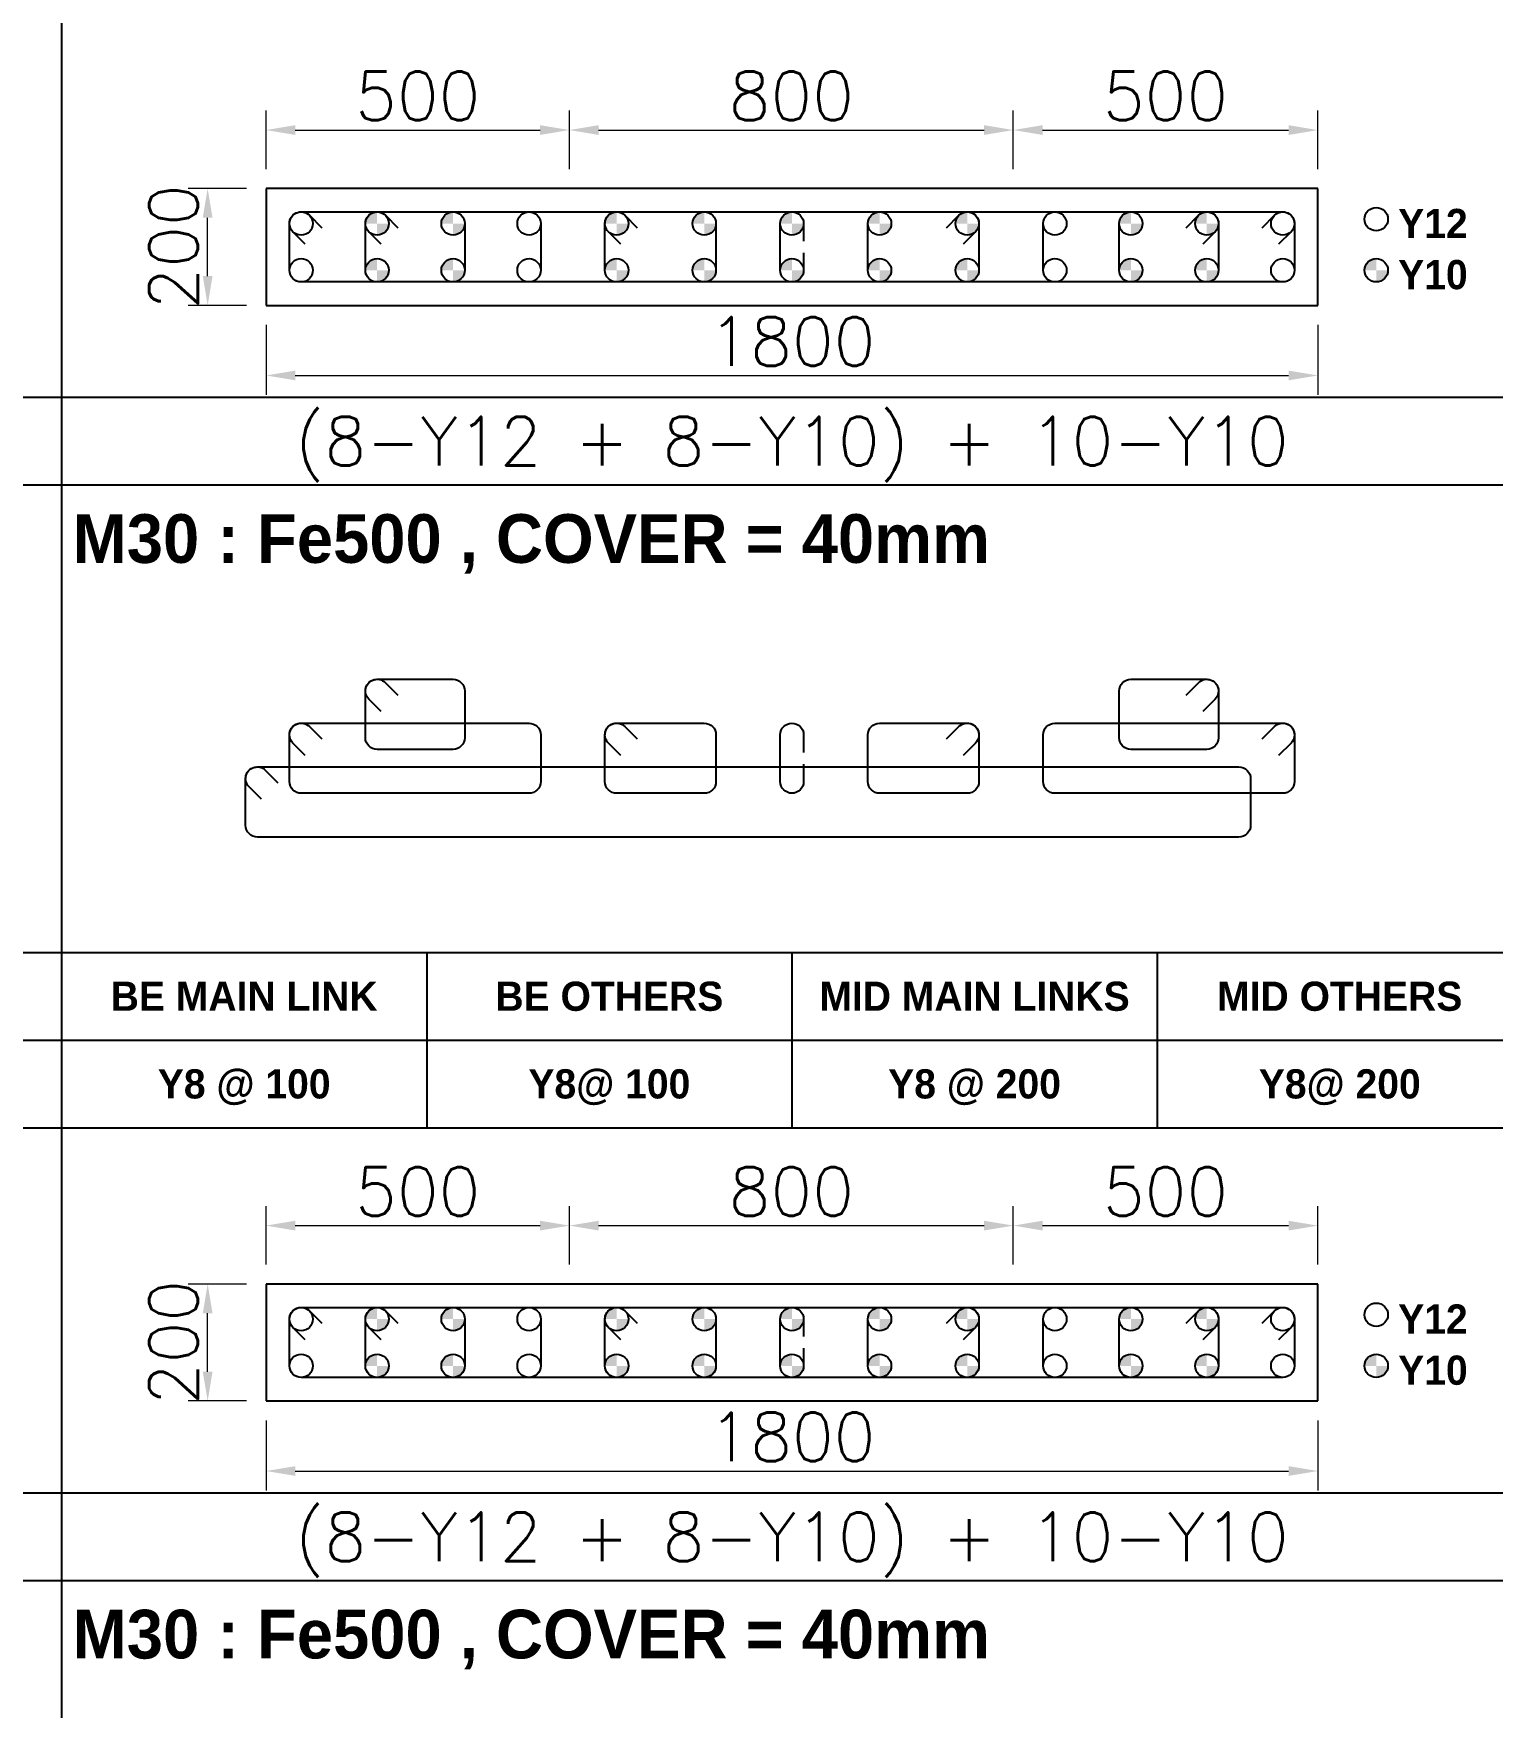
# Model space of a CAD drawing. Header units: millimetres. Extents: x -28707963 to -28231469, y 696001 to 896471.
# Drawn here: x -28290680 to -28283189, y 834644 to 843239 of the extents above; entities that cross this region are included whole.
import ezdxf
from ezdxf.enums import TextEntityAlignment as Align

# ---------------------------------------------------------------- set-up
doc = ezdxf.new("R2010")
doc.units = ezdxf.units.MM
doc.header["$MEASUREMENT"] = 0
doc.header["$PDMODE"] = 34
doc.header["$PDSIZE"] = -8
doc.layers.get('0').update_dxf_attribs({"lineweight": 5})
for name, color, linetype in [('09 COL TEXT-SCH', 2, 'Continuous'), ('14 REINF', 6, 'Continuous'), ('22 TABLE FRAME', 5, 'Continuous'), ('23 STIRRUPS', 5, 'Continuous'), ('TEXT', 4, 'Continuous')]:
    doc.layers.add(name, color=color, linetype=linetype)
doc.layers.add('19 COLUMN', color=1, linetype='Continuous', lineweight=25)
doc.styles.add('adani bold', font='')
doc.styles.add('ROMANS', font='simplex.shx')
doc.styles.get('adani bold').set_extended_font_data('Adani Bold', bold=True)
doc.dimstyles.new('D 50', dxfattribs={"dimscale": 100, "dimtxt": 3, "dimasz": 1.5, "dimexe": 1, "dimexo": 1, "dimgap": 0.5, "dimtad": 1, "dimdec": 0, "dimdsep": 46, "dimtxsty": 'ROMANS', "dimcen": 2.5, "dimclrd": 5, "dimclre": 5, "dimclrt": 4, "dimadec": 0, "dimazin": 0, "dimtfac": 1, "dimtdec": 0, "dimtmove": 0, "dimatfit": 3, "dimfxl": 1, "dimlwd": 0, "dimlwe": 0, "dimarcsym": 0})

# ---------------------------------------------------------------- blocks, each defined once
blk = doc.blocks.new('*D550')
at = {"color": 5, "lineweight": 0, "transparency": 16777216}
for p, q in [((-28289486.1, 836118.4), (-28289486.1, 835758.4)), ((-28284086.1, 836118.4), (-28284086.1, 835758.4)), ((-28289336.1, 835858.4), (-28284236.1, 835858.4))]:
    blk.add_line(p, q, dxfattribs=at)
at = {"color": 5, "transparency": 16777216}
for points in [[(-28289336.1, 835883.4), (-28289336.1, 835833.4), (-28289486.1, 835858.4)], [(-28284236.1, 835833.4), (-28284236.1, 835883.4), (-28284086.1, 835858.4)]]:
    blk.add_solid(points, dxfattribs=at)
at = {"layer": 'Defpoints', "color": 0, "transparency": 16777216}
for p in [(-28289486.1, 836218.4), (-28284086.1, 836218.4), (-28284086.1, 835858.4)]:
    blk.add_point(p, dxfattribs=at)
at = {"color": 4, "transparency": 16777216, "insert": (-28286786.1, 836033.4), "char_height": 250, "attachment_point": 5, "style": 'ROMANS'}
blk.add_mtext('1800', dxfattribs=at)
blk = doc.blocks.new('*D551')
at = {"color": 5, "lineweight": 0, "transparency": 16777216}
for p, q in [((-28289486.1, 841743.4), (-28289486.1, 841383.4)), ((-28284086.1, 841743.4), (-28284086.1, 841383.4)), ((-28289336.1, 841483.4), (-28284236.1, 841483.4))]:
    blk.add_line(p, q, dxfattribs=at)
at = {"color": 5, "transparency": 16777216}
for points in [[(-28289336.1, 841508.4), (-28289336.1, 841458.4), (-28289486.1, 841483.4)], [(-28284236.1, 841458.4), (-28284236.1, 841508.4), (-28284086.1, 841483.4)]]:
    blk.add_solid(points, dxfattribs=at)
at = {"layer": 'Defpoints', "color": 0, "transparency": 16777216}
for p in [(-28289486.1, 841843.4), (-28284086.1, 841843.4), (-28284086.1, 841483.4)]:
    blk.add_point(p, dxfattribs=at)
at = {"color": 4, "transparency": 16777216, "insert": (-28286786.1, 841658.4), "char_height": 250, "attachment_point": 5, "style": 'ROMANS'}
blk.add_mtext('1800', dxfattribs=at)
blk = doc.blocks.new('*D485')
at = {"color": 5, "lineweight": 0, "transparency": 16777216}
for p, q in [((-28289486.1, 836918.4), (-28289486.1, 837218.4)), ((-28287928.9, 836918.4), (-28287928.9, 837218.4)), ((-28289336.1, 837118.4), (-28288078.9, 837118.4))]:
    blk.add_line(p, q, dxfattribs=at)
at = {"color": 5, "transparency": 16777216}
for points in [[(-28289336.1, 837143.4), (-28289336.1, 837093.4), (-28289486.1, 837118.4)], [(-28288078.9, 837093.4), (-28288078.9, 837143.4), (-28287928.9, 837118.4)]]:
    blk.add_solid(points, dxfattribs=at)
at = {"layer": 'Defpoints', "color": 0, "transparency": 16777216}
for p in [(-28287928.9, 837118.4), (-28289486.1, 836818.4), (-28287928.9, 836818.4)]:
    blk.add_point(p, dxfattribs=at)
at = {"color": 4, "transparency": 16777216, "insert": (-28288707.5, 837293.4), "char_height": 250, "attachment_point": 5, "style": 'ROMANS'}
blk.add_mtext('500', dxfattribs=at)
blk = doc.blocks.new('*D486')
at = {"color": 5, "lineweight": 0, "transparency": 16777216}
for p, q in [((-28287928.9, 836918.4), (-28287928.9, 837218.4)), ((-28285649.7, 836918.4), (-28285649.7, 837218.4)), ((-28287778.9, 837118.4), (-28285799.7, 837118.4))]:
    blk.add_line(p, q, dxfattribs=at)
at = {"color": 5, "transparency": 16777216}
for points in [[(-28287778.9, 837143.4), (-28287778.9, 837093.4), (-28287928.9, 837118.4)], [(-28285799.7, 837093.4), (-28285799.7, 837143.4), (-28285649.7, 837118.4)]]:
    blk.add_solid(points, dxfattribs=at)
at = {"layer": 'Defpoints', "color": 0, "transparency": 16777216}
for p in [(-28285649.7, 837118.4), (-28287928.9, 836818.4), (-28285649.7, 836818.4)]:
    blk.add_point(p, dxfattribs=at)
at = {"color": 4, "transparency": 16777216, "insert": (-28286789.3, 837293.4), "char_height": 250, "attachment_point": 5, "style": 'ROMANS'}
blk.add_mtext('800', dxfattribs=at)
blk = doc.blocks.new('*D487')
at = {"color": 5, "lineweight": 0, "transparency": 16777216}
for p, q in [((-28285649.7, 836918.4), (-28285649.7, 837218.4)), ((-28284086.1, 836918.4), (-28284086.1, 837218.4)), ((-28285499.7, 837118.4), (-28284236.1, 837118.4))]:
    blk.add_line(p, q, dxfattribs=at)
at = {"color": 5, "transparency": 16777216}
for points in [[(-28285499.7, 837143.4), (-28285499.7, 837093.4), (-28285649.7, 837118.4)], [(-28284236.1, 837093.4), (-28284236.1, 837143.4), (-28284086.1, 837118.4)]]:
    blk.add_solid(points, dxfattribs=at)
at = {"layer": 'Defpoints', "color": 0, "transparency": 16777216}
for p in [(-28284086.1, 837118.4), (-28285649.7, 836818.4), (-28284086.1, 836818.4)]:
    blk.add_point(p, dxfattribs=at)
at = {"color": 4, "transparency": 16777216, "insert": (-28284867.9, 837293.4), "char_height": 250, "attachment_point": 5, "style": 'ROMANS'}
blk.add_mtext('500', dxfattribs=at)
blk = doc.blocks.new('*D488')
at = {"color": 5, "lineweight": 0, "transparency": 16777216}
for p, q in [((-28289586.1, 836818.4), (-28289886.1, 836818.4)), ((-28289786.1, 836368.4), (-28289786.1, 836668.4)), ((-28289586.1, 836218.4), (-28289886.1, 836218.4))]:
    blk.add_line(p, q, dxfattribs=at)
at = {"color": 5, "transparency": 16777216}
for points in [[(-28289761.1, 836668.4), (-28289811.1, 836668.4), (-28289786.1, 836818.4)], [(-28289811.1, 836368.4), (-28289761.1, 836368.4), (-28289786.1, 836218.4)]]:
    blk.add_solid(points, dxfattribs=at)
at = {"layer": 'Defpoints', "color": 0, "transparency": 16777216}
for p in [(-28289786.1, 836818.4), (-28289486.1, 836818.4), (-28289486.1, 836218.4)]:
    blk.add_point(p, dxfattribs=at)
at = {"color": 4, "transparency": 16777216, "insert": (-28289961.1, 836518.4), "char_height": 250, "attachment_point": 5, "rotation": 90, "style": 'ROMANS'}
blk.add_mtext('200', dxfattribs=at)
blk = doc.blocks.new('*D489')
at = {"color": 5, "lineweight": 0, "transparency": 16777216}
for p, q in [((-28289486.1, 842543.4), (-28289486.1, 842843.4)), ((-28287928.9, 842543.4), (-28287928.9, 842843.4)), ((-28289336.1, 842743.4), (-28288078.9, 842743.4))]:
    blk.add_line(p, q, dxfattribs=at)
at = {"color": 5, "transparency": 16777216}
for points in [[(-28289336.1, 842768.4), (-28289336.1, 842718.4), (-28289486.1, 842743.4)], [(-28288078.9, 842718.4), (-28288078.9, 842768.4), (-28287928.9, 842743.4)]]:
    blk.add_solid(points, dxfattribs=at)
at = {"layer": 'Defpoints', "color": 0, "transparency": 16777216}
for p in [(-28287928.9, 842743.4), (-28289486.1, 842443.4), (-28287928.9, 842443.4)]:
    blk.add_point(p, dxfattribs=at)
at = {"color": 4, "transparency": 16777216, "insert": (-28288707.5, 842918.4), "char_height": 250, "attachment_point": 5, "style": 'ROMANS'}
blk.add_mtext('500', dxfattribs=at)
blk = doc.blocks.new('*D490')
at = {"color": 5, "lineweight": 0, "transparency": 16777216}
for p, q in [((-28287928.9, 842543.4), (-28287928.9, 842843.4)), ((-28285649.7, 842543.4), (-28285649.7, 842843.4)), ((-28287778.9, 842743.4), (-28285799.7, 842743.4))]:
    blk.add_line(p, q, dxfattribs=at)
at = {"color": 5, "transparency": 16777216}
for points in [[(-28287778.9, 842768.4), (-28287778.9, 842718.4), (-28287928.9, 842743.4)], [(-28285799.7, 842718.4), (-28285799.7, 842768.4), (-28285649.7, 842743.4)]]:
    blk.add_solid(points, dxfattribs=at)
at = {"layer": 'Defpoints', "color": 0, "transparency": 16777216}
for p in [(-28285649.7, 842743.4), (-28287928.9, 842443.4), (-28285649.7, 842443.4)]:
    blk.add_point(p, dxfattribs=at)
at = {"color": 4, "transparency": 16777216, "insert": (-28286789.3, 842918.4), "char_height": 250, "attachment_point": 5, "style": 'ROMANS'}
blk.add_mtext('800', dxfattribs=at)
blk = doc.blocks.new('*D491')
at = {"color": 5, "lineweight": 0, "transparency": 16777216}
for p, q in [((-28285649.7, 842543.4), (-28285649.7, 842843.4)), ((-28284086.1, 842543.4), (-28284086.1, 842843.4)), ((-28285499.7, 842743.4), (-28284236.1, 842743.4))]:
    blk.add_line(p, q, dxfattribs=at)
at = {"color": 5, "transparency": 16777216}
for points in [[(-28285499.7, 842768.4), (-28285499.7, 842718.4), (-28285649.7, 842743.4)], [(-28284236.1, 842718.4), (-28284236.1, 842768.4), (-28284086.1, 842743.4)]]:
    blk.add_solid(points, dxfattribs=at)
at = {"layer": 'Defpoints', "color": 0, "transparency": 16777216}
for p in [(-28284086.1, 842743.4), (-28285649.7, 842443.4), (-28284086.1, 842443.4)]:
    blk.add_point(p, dxfattribs=at)
at = {"color": 4, "transparency": 16777216, "insert": (-28284867.9, 842918.4), "char_height": 250, "attachment_point": 5, "style": 'ROMANS'}
blk.add_mtext('500', dxfattribs=at)
blk = doc.blocks.new('*D492')
at = {"color": 5, "lineweight": 0, "transparency": 16777216}
for p, q in [((-28289586.1, 842443.4), (-28289886.1, 842443.4)), ((-28289786.1, 841993.4), (-28289786.1, 842293.4)), ((-28289586.1, 841843.4), (-28289886.1, 841843.4))]:
    blk.add_line(p, q, dxfattribs=at)
at = {"color": 5, "transparency": 16777216}
for points in [[(-28289761.1, 842293.4), (-28289811.1, 842293.4), (-28289786.1, 842443.4)], [(-28289811.1, 841993.4), (-28289761.1, 841993.4), (-28289786.1, 841843.4)]]:
    blk.add_solid(points, dxfattribs=at)
at = {"layer": 'Defpoints', "color": 0, "transparency": 16777216}
for p in [(-28289786.1, 842443.4), (-28289486.1, 842443.4), (-28289486.1, 841843.4)]:
    blk.add_point(p, dxfattribs=at)
at = {"color": 4, "transparency": 16777216, "insert": (-28289961.1, 842143.4), "char_height": 250, "attachment_point": 5, "rotation": 90, "style": 'ROMANS'}
blk.add_mtext('200', dxfattribs=at)

msp = doc.modelspace()

# ---------------------------------------------------------------- hatches: boundary and pattern name
at = {"layer": '14 REINF'}
h = msp.add_hatch(color=6, dxfattribs=at)
edge = h.paths.add_edge_path(flags=0)
edge.add_line((-28288976.1, 842263.4), (-28288916.1, 842263.4))
edge.add_line((-28288916.1, 842263.4), (-28288916.1, 842323.4))
edge.add_arc((-28288916.1, 842263.4), 60, 90, 180)
edge = h.paths.add_edge_path(flags=0)
edge.add_line((-28288856.1, 842263.4), (-28288916.1, 842263.4))
edge.add_line((-28288916.1, 842263.4), (-28288916.1, 842203.4))
edge.add_arc((-28288916.1, 842263.4), 60, 270, 360)
h = msp.add_hatch(color=6, dxfattribs=at)
edge = h.paths.add_edge_path(flags=0)
edge.add_line((-28288586.1, 842263.4), (-28288526.1, 842263.4))
edge.add_line((-28288526.1, 842263.4), (-28288526.1, 842323.4))
edge.add_arc((-28288526.1, 842263.4), 60, 90, 180)
edge = h.paths.add_edge_path(flags=0)
edge.add_line((-28288466.1, 842263.4), (-28288526.1, 842263.4))
edge.add_line((-28288526.1, 842263.4), (-28288526.1, 842203.4))
edge.add_arc((-28288526.1, 842263.4), 60, 270, 360)
h = msp.add_hatch(color=6, dxfattribs=at)
edge = h.paths.add_edge_path(flags=0)
edge.add_line((-28287746.1, 842263.4), (-28287686.1, 842263.4))
edge.add_line((-28287686.1, 842263.4), (-28287686.1, 842323.4))
edge.add_arc((-28287686.1, 842263.4), 60, 90, 180)
edge = h.paths.add_edge_path(flags=0)
edge.add_line((-28287626.1, 842263.4), (-28287686.1, 842263.4))
edge.add_line((-28287686.1, 842263.4), (-28287686.1, 842203.4))
edge.add_arc((-28287686.1, 842263.4), 60, 270, 360)
h = msp.add_hatch(color=6, dxfattribs=at)
edge = h.paths.add_edge_path(flags=0)
edge.add_line((-28287296.1, 842263.4), (-28287236.1, 842263.4))
edge.add_line((-28287236.1, 842263.4), (-28287236.1, 842323.4))
edge.add_arc((-28287236.1, 842263.4), 60, 90, 180)
edge = h.paths.add_edge_path(flags=0)
edge.add_line((-28287176.1, 842263.4), (-28287236.1, 842263.4))
edge.add_line((-28287236.1, 842263.4), (-28287236.1, 842203.4))
edge.add_arc((-28287236.1, 842263.4), 60, 270, 360)
h = msp.add_hatch(color=6, dxfattribs=at)
edge = h.paths.add_edge_path(flags=0)
edge.add_line((-28286846.1, 842263.4), (-28286786.1, 842263.4))
edge.add_line((-28286786.1, 842263.4), (-28286786.1, 842323.4))
edge.add_arc((-28286786.1, 842263.4), 60, 90, 180)
edge = h.paths.add_edge_path(flags=0)
edge.add_line((-28286726.1, 842263.4), (-28286786.1, 842263.4))
edge.add_line((-28286786.1, 842263.4), (-28286786.1, 842203.4))
edge.add_arc((-28286786.1, 842263.4), 60, 270, 360)
h = msp.add_hatch(color=6, dxfattribs=at)
edge = h.paths.add_edge_path(flags=0)
edge.add_line((-28286396.1, 842263.4), (-28286336.1, 842263.4))
edge.add_line((-28286336.1, 842263.4), (-28286336.1, 842323.4))
edge.add_arc((-28286336.1, 842263.4), 60, 90, 180)
edge = h.paths.add_edge_path(flags=0)
edge.add_line((-28286276.1, 842263.4), (-28286336.1, 842263.4))
edge.add_line((-28286336.1, 842263.4), (-28286336.1, 842203.4))
edge.add_arc((-28286336.1, 842263.4), 60, 270, 360)
h = msp.add_hatch(color=6, dxfattribs=at)
edge = h.paths.add_edge_path(flags=0)
edge.add_line((-28285946.1, 842263.4), (-28285886.1, 842263.4))
edge.add_line((-28285886.1, 842263.4), (-28285886.1, 842323.4))
edge.add_arc((-28285886.1, 842263.4), 60, 90, 180)
edge = h.paths.add_edge_path(flags=0)
edge.add_line((-28285826.1, 842263.4), (-28285886.1, 842263.4))
edge.add_line((-28285886.1, 842263.4), (-28285886.1, 842203.4))
edge.add_arc((-28285886.1, 842263.4), 60, 270, 360)
h = msp.add_hatch(color=6, dxfattribs=at)
edge = h.paths.add_edge_path(flags=0)
edge.add_line((-28285106.1, 842263.4), (-28285046.1, 842263.4))
edge.add_line((-28285046.1, 842263.4), (-28285046.1, 842323.4))
edge.add_arc((-28285046.1, 842263.4), 60, 90, 180)
edge = h.paths.add_edge_path(flags=0)
edge.add_line((-28284986.1, 842263.4), (-28285046.1, 842263.4))
edge.add_line((-28285046.1, 842263.4), (-28285046.1, 842203.4))
edge.add_arc((-28285046.1, 842263.4), 60, 270, 360)
h = msp.add_hatch(color=6, dxfattribs=at)
edge = h.paths.add_edge_path(flags=0)
edge.add_line((-28284716.1, 842263.4), (-28284656.1, 842263.4))
edge.add_line((-28284656.1, 842263.4), (-28284656.1, 842323.4))
edge.add_arc((-28284656.1, 842263.4), 60, 90, 180)
edge = h.paths.add_edge_path(flags=0)
edge.add_line((-28284596.1, 842263.4), (-28284656.1, 842263.4))
edge.add_line((-28284656.1, 842263.4), (-28284656.1, 842203.4))
edge.add_arc((-28284656.1, 842263.4), 60, 270, 360)
h = msp.add_hatch(color=6, dxfattribs=at)
edge = h.paths.add_edge_path(flags=0)
edge.add_line((-28288976.1, 842023.4), (-28288916.1, 842023.4))
edge.add_line((-28288916.1, 842023.4), (-28288916.1, 842083.4))
edge.add_arc((-28288916.1, 842023.4), 60, 90, 180)
edge = h.paths.add_edge_path(flags=0)
edge.add_line((-28288856.1, 842023.4), (-28288916.1, 842023.4))
edge.add_line((-28288916.1, 842023.4), (-28288916.1, 841963.4))
edge.add_arc((-28288916.1, 842023.4), 60, 270, 360)
h = msp.add_hatch(color=6, dxfattribs=at)
edge = h.paths.add_edge_path(flags=0)
edge.add_line((-28288586.1, 842023.4), (-28288526.1, 842023.4))
edge.add_line((-28288526.1, 842023.4), (-28288526.1, 842083.4))
edge.add_arc((-28288526.1, 842023.4), 60, 90, 180)
edge = h.paths.add_edge_path(flags=0)
edge.add_line((-28288466.1, 842023.4), (-28288526.1, 842023.4))
edge.add_line((-28288526.1, 842023.4), (-28288526.1, 841963.4))
edge.add_arc((-28288526.1, 842023.4), 60, 270, 360)
h = msp.add_hatch(color=6, dxfattribs=at)
edge = h.paths.add_edge_path(flags=0)
edge.add_line((-28287746.1, 842023.4), (-28287686.1, 842023.4))
edge.add_line((-28287686.1, 842023.4), (-28287686.1, 842083.4))
edge.add_arc((-28287686.1, 842023.4), 60, 90, 180)
edge = h.paths.add_edge_path(flags=0)
edge.add_line((-28287626.1, 842023.4), (-28287686.1, 842023.4))
edge.add_line((-28287686.1, 842023.4), (-28287686.1, 841963.4))
edge.add_arc((-28287686.1, 842023.4), 60, 270, 360)
h = msp.add_hatch(color=6, dxfattribs=at)
edge = h.paths.add_edge_path(flags=0)
edge.add_line((-28287296.1, 842023.4), (-28287236.1, 842023.4))
edge.add_line((-28287236.1, 842023.4), (-28287236.1, 842083.4))
edge.add_arc((-28287236.1, 842023.4), 60, 90, 180)
edge = h.paths.add_edge_path(flags=0)
edge.add_line((-28287176.1, 842023.4), (-28287236.1, 842023.4))
edge.add_line((-28287236.1, 842023.4), (-28287236.1, 841963.4))
edge.add_arc((-28287236.1, 842023.4), 60, 270, 360)
h = msp.add_hatch(color=6, dxfattribs=at)
edge = h.paths.add_edge_path(flags=0)
edge.add_line((-28286846.1, 842023.4), (-28286786.1, 842023.4))
edge.add_line((-28286786.1, 842023.4), (-28286786.1, 842083.4))
edge.add_arc((-28286786.1, 842023.4), 60, 90, 180)
edge = h.paths.add_edge_path(flags=0)
edge.add_line((-28286726.1, 842023.4), (-28286786.1, 842023.4))
edge.add_line((-28286786.1, 842023.4), (-28286786.1, 841963.4))
edge.add_arc((-28286786.1, 842023.4), 60, 270, 360)
h = msp.add_hatch(color=6, dxfattribs=at)
edge = h.paths.add_edge_path(flags=0)
edge.add_line((-28286396.1, 842023.4), (-28286336.1, 842023.4))
edge.add_line((-28286336.1, 842023.4), (-28286336.1, 842083.4))
edge.add_arc((-28286336.1, 842023.4), 60, 90, 180)
edge = h.paths.add_edge_path(flags=0)
edge.add_line((-28286276.1, 842023.4), (-28286336.1, 842023.4))
edge.add_line((-28286336.1, 842023.4), (-28286336.1, 841963.4))
edge.add_arc((-28286336.1, 842023.4), 60, 270, 360)
h = msp.add_hatch(color=6, dxfattribs=at)
edge = h.paths.add_edge_path(flags=0)
edge.add_line((-28285946.1, 842023.4), (-28285886.1, 842023.4))
edge.add_line((-28285886.1, 842023.4), (-28285886.1, 842083.4))
edge.add_arc((-28285886.1, 842023.4), 60, 90, 180)
edge = h.paths.add_edge_path(flags=0)
edge.add_line((-28285826.1, 842023.4), (-28285886.1, 842023.4))
edge.add_line((-28285886.1, 842023.4), (-28285886.1, 841963.4))
edge.add_arc((-28285886.1, 842023.4), 60, 270, 360)
h = msp.add_hatch(color=6, dxfattribs=at)
edge = h.paths.add_edge_path(flags=0)
edge.add_line((-28285106.1, 842023.4), (-28285046.1, 842023.4))
edge.add_line((-28285046.1, 842023.4), (-28285046.1, 842083.4))
edge.add_arc((-28285046.1, 842023.4), 60, 90, 180)
edge = h.paths.add_edge_path(flags=0)
edge.add_line((-28284986.1, 842023.4), (-28285046.1, 842023.4))
edge.add_line((-28285046.1, 842023.4), (-28285046.1, 841963.4))
edge.add_arc((-28285046.1, 842023.4), 60, 270, 360)
h = msp.add_hatch(color=6, dxfattribs=at)
edge = h.paths.add_edge_path(flags=0)
edge.add_line((-28284716.1, 842023.4), (-28284656.1, 842023.4))
edge.add_line((-28284656.1, 842023.4), (-28284656.1, 842083.4))
edge.add_arc((-28284656.1, 842023.4), 60, 90, 180)
edge = h.paths.add_edge_path(flags=0)
edge.add_line((-28284596.1, 842023.4), (-28284656.1, 842023.4))
edge.add_line((-28284656.1, 842023.4), (-28284656.1, 841963.4))
edge.add_arc((-28284656.1, 842023.4), 60, 270, 360)
h = msp.add_hatch(color=6, dxfattribs=at)
edge = h.paths.add_edge_path(flags=0)
edge.add_line((-28283846.1, 842023.4), (-28283786.1, 842023.4))
edge.add_line((-28283786.1, 842023.4), (-28283786.1, 842083.4))
edge.add_arc((-28283786.1, 842023.4), 60, 90, 180)
edge = h.paths.add_edge_path(flags=0)
edge.add_line((-28283726.1, 842023.4), (-28283786.1, 842023.4))
edge.add_line((-28283786.1, 842023.4), (-28283786.1, 841963.4))
edge.add_arc((-28283786.1, 842023.4), 60, 270, 360)
h = msp.add_hatch(color=6, dxfattribs=at)
edge = h.paths.add_edge_path(flags=0)
edge.add_line((-28288976.1, 836638.4), (-28288916.1, 836638.4))
edge.add_line((-28288916.1, 836638.4), (-28288916.1, 836698.4))
edge.add_arc((-28288916.1, 836638.4), 60, 90, 180)
edge = h.paths.add_edge_path(flags=0)
edge.add_line((-28288856.1, 836638.4), (-28288916.1, 836638.4))
edge.add_line((-28288916.1, 836638.4), (-28288916.1, 836578.4))
edge.add_arc((-28288916.1, 836638.4), 60, 270, 360)
h = msp.add_hatch(color=6, dxfattribs=at)
edge = h.paths.add_edge_path(flags=0)
edge.add_line((-28288586.1, 836638.4), (-28288526.1, 836638.4))
edge.add_line((-28288526.1, 836638.4), (-28288526.1, 836698.4))
edge.add_arc((-28288526.1, 836638.4), 60, 90, 180)
edge = h.paths.add_edge_path(flags=0)
edge.add_line((-28288466.1, 836638.4), (-28288526.1, 836638.4))
edge.add_line((-28288526.1, 836638.4), (-28288526.1, 836578.4))
edge.add_arc((-28288526.1, 836638.4), 60, 270, 360)
h = msp.add_hatch(color=6, dxfattribs=at)
edge = h.paths.add_edge_path(flags=0)
edge.add_line((-28287746.1, 836638.4), (-28287686.1, 836638.4))
edge.add_line((-28287686.1, 836638.4), (-28287686.1, 836698.4))
edge.add_arc((-28287686.1, 836638.4), 60, 90, 180)
edge = h.paths.add_edge_path(flags=0)
edge.add_line((-28287626.1, 836638.4), (-28287686.1, 836638.4))
edge.add_line((-28287686.1, 836638.4), (-28287686.1, 836578.4))
edge.add_arc((-28287686.1, 836638.4), 60, 270, 360)
h = msp.add_hatch(color=6, dxfattribs=at)
edge = h.paths.add_edge_path(flags=0)
edge.add_line((-28287296.1, 836638.4), (-28287236.1, 836638.4))
edge.add_line((-28287236.1, 836638.4), (-28287236.1, 836698.4))
edge.add_arc((-28287236.1, 836638.4), 60, 90, 180)
edge = h.paths.add_edge_path(flags=0)
edge.add_line((-28287176.1, 836638.4), (-28287236.1, 836638.4))
edge.add_line((-28287236.1, 836638.4), (-28287236.1, 836578.4))
edge.add_arc((-28287236.1, 836638.4), 60, 270, 360)
h = msp.add_hatch(color=6, dxfattribs=at)
edge = h.paths.add_edge_path(flags=0)
edge.add_line((-28286846.1, 836638.4), (-28286786.1, 836638.4))
edge.add_line((-28286786.1, 836638.4), (-28286786.1, 836698.4))
edge.add_arc((-28286786.1, 836638.4), 60, 90, 180)
edge = h.paths.add_edge_path(flags=0)
edge.add_line((-28286726.1, 836638.4), (-28286786.1, 836638.4))
edge.add_line((-28286786.1, 836638.4), (-28286786.1, 836578.4))
edge.add_arc((-28286786.1, 836638.4), 60, 270, 360)
h = msp.add_hatch(color=6, dxfattribs=at)
edge = h.paths.add_edge_path(flags=0)
edge.add_line((-28286396.1, 836638.4), (-28286336.1, 836638.4))
edge.add_line((-28286336.1, 836638.4), (-28286336.1, 836698.4))
edge.add_arc((-28286336.1, 836638.4), 60, 90, 180)
edge = h.paths.add_edge_path(flags=0)
edge.add_line((-28286276.1, 836638.4), (-28286336.1, 836638.4))
edge.add_line((-28286336.1, 836638.4), (-28286336.1, 836578.4))
edge.add_arc((-28286336.1, 836638.4), 60, 270, 360)
h = msp.add_hatch(color=6, dxfattribs=at)
edge = h.paths.add_edge_path(flags=0)
edge.add_line((-28285946.1, 836638.4), (-28285886.1, 836638.4))
edge.add_line((-28285886.1, 836638.4), (-28285886.1, 836698.4))
edge.add_arc((-28285886.1, 836638.4), 60, 90, 180)
edge = h.paths.add_edge_path(flags=0)
edge.add_line((-28285826.1, 836638.4), (-28285886.1, 836638.4))
edge.add_line((-28285886.1, 836638.4), (-28285886.1, 836578.4))
edge.add_arc((-28285886.1, 836638.4), 60, 270, 360)
h = msp.add_hatch(color=6, dxfattribs=at)
edge = h.paths.add_edge_path(flags=0)
edge.add_line((-28285106.1, 836638.4), (-28285046.1, 836638.4))
edge.add_line((-28285046.1, 836638.4), (-28285046.1, 836698.4))
edge.add_arc((-28285046.1, 836638.4), 60, 90, 180)
edge = h.paths.add_edge_path(flags=0)
edge.add_line((-28284986.1, 836638.4), (-28285046.1, 836638.4))
edge.add_line((-28285046.1, 836638.4), (-28285046.1, 836578.4))
edge.add_arc((-28285046.1, 836638.4), 60, 270, 360)
h = msp.add_hatch(color=6, dxfattribs=at)
edge = h.paths.add_edge_path(flags=0)
edge.add_line((-28284716.1, 836638.4), (-28284656.1, 836638.4))
edge.add_line((-28284656.1, 836638.4), (-28284656.1, 836698.4))
edge.add_arc((-28284656.1, 836638.4), 60, 90, 180)
edge = h.paths.add_edge_path(flags=0)
edge.add_line((-28284596.1, 836638.4), (-28284656.1, 836638.4))
edge.add_line((-28284656.1, 836638.4), (-28284656.1, 836578.4))
edge.add_arc((-28284656.1, 836638.4), 60, 270, 360)
h = msp.add_hatch(color=6, dxfattribs=at)
edge = h.paths.add_edge_path(flags=0)
edge.add_line((-28288976.1, 836398.4), (-28288916.1, 836398.4))
edge.add_line((-28288916.1, 836398.4), (-28288916.1, 836458.4))
edge.add_arc((-28288916.1, 836398.4), 60, 90, 180)
edge = h.paths.add_edge_path(flags=0)
edge.add_line((-28288856.1, 836398.4), (-28288916.1, 836398.4))
edge.add_line((-28288916.1, 836398.4), (-28288916.1, 836338.4))
edge.add_arc((-28288916.1, 836398.4), 60, 270, 360)
h = msp.add_hatch(color=6, dxfattribs=at)
edge = h.paths.add_edge_path(flags=0)
edge.add_line((-28288586.1, 836398.4), (-28288526.1, 836398.4))
edge.add_line((-28288526.1, 836398.4), (-28288526.1, 836458.4))
edge.add_arc((-28288526.1, 836398.4), 60, 90, 180)
edge = h.paths.add_edge_path(flags=0)
edge.add_line((-28288466.1, 836398.4), (-28288526.1, 836398.4))
edge.add_line((-28288526.1, 836398.4), (-28288526.1, 836338.4))
edge.add_arc((-28288526.1, 836398.4), 60, 270, 360)
h = msp.add_hatch(color=6, dxfattribs=at)
edge = h.paths.add_edge_path(flags=0)
edge.add_line((-28287746.1, 836398.4), (-28287686.1, 836398.4))
edge.add_line((-28287686.1, 836398.4), (-28287686.1, 836458.4))
edge.add_arc((-28287686.1, 836398.4), 60, 90, 180)
edge = h.paths.add_edge_path(flags=0)
edge.add_line((-28287626.1, 836398.4), (-28287686.1, 836398.4))
edge.add_line((-28287686.1, 836398.4), (-28287686.1, 836338.4))
edge.add_arc((-28287686.1, 836398.4), 60, 270, 360)
h = msp.add_hatch(color=6, dxfattribs=at)
edge = h.paths.add_edge_path(flags=0)
edge.add_line((-28287296.1, 836398.4), (-28287236.1, 836398.4))
edge.add_line((-28287236.1, 836398.4), (-28287236.1, 836458.4))
edge.add_arc((-28287236.1, 836398.4), 60, 90, 180)
edge = h.paths.add_edge_path(flags=0)
edge.add_line((-28287176.1, 836398.4), (-28287236.1, 836398.4))
edge.add_line((-28287236.1, 836398.4), (-28287236.1, 836338.4))
edge.add_arc((-28287236.1, 836398.4), 60, 270, 360)
h = msp.add_hatch(color=6, dxfattribs=at)
edge = h.paths.add_edge_path(flags=0)
edge.add_line((-28286846.1, 836398.4), (-28286786.1, 836398.4))
edge.add_line((-28286786.1, 836398.4), (-28286786.1, 836458.4))
edge.add_arc((-28286786.1, 836398.4), 60, 90, 180)
edge = h.paths.add_edge_path(flags=0)
edge.add_line((-28286726.1, 836398.4), (-28286786.1, 836398.4))
edge.add_line((-28286786.1, 836398.4), (-28286786.1, 836338.4))
edge.add_arc((-28286786.1, 836398.4), 60, 270, 360)
h = msp.add_hatch(color=6, dxfattribs=at)
edge = h.paths.add_edge_path(flags=0)
edge.add_line((-28286396.1, 836398.4), (-28286336.1, 836398.4))
edge.add_line((-28286336.1, 836398.4), (-28286336.1, 836458.4))
edge.add_arc((-28286336.1, 836398.4), 60, 90, 180)
edge = h.paths.add_edge_path(flags=0)
edge.add_line((-28286276.1, 836398.4), (-28286336.1, 836398.4))
edge.add_line((-28286336.1, 836398.4), (-28286336.1, 836338.4))
edge.add_arc((-28286336.1, 836398.4), 60, 270, 360)
h = msp.add_hatch(color=6, dxfattribs=at)
edge = h.paths.add_edge_path(flags=0)
edge.add_line((-28285946.1, 836398.4), (-28285886.1, 836398.4))
edge.add_line((-28285886.1, 836398.4), (-28285886.1, 836458.4))
edge.add_arc((-28285886.1, 836398.4), 60, 90, 180)
edge = h.paths.add_edge_path(flags=0)
edge.add_line((-28285826.1, 836398.4), (-28285886.1, 836398.4))
edge.add_line((-28285886.1, 836398.4), (-28285886.1, 836338.4))
edge.add_arc((-28285886.1, 836398.4), 60, 270, 360)
h = msp.add_hatch(color=6, dxfattribs=at)
edge = h.paths.add_edge_path(flags=0)
edge.add_line((-28285106.1, 836398.4), (-28285046.1, 836398.4))
edge.add_line((-28285046.1, 836398.4), (-28285046.1, 836458.4))
edge.add_arc((-28285046.1, 836398.4), 60, 90, 180)
edge = h.paths.add_edge_path(flags=0)
edge.add_line((-28284986.1, 836398.4), (-28285046.1, 836398.4))
edge.add_line((-28285046.1, 836398.4), (-28285046.1, 836338.4))
edge.add_arc((-28285046.1, 836398.4), 60, 270, 360)
h = msp.add_hatch(color=6, dxfattribs=at)
edge = h.paths.add_edge_path(flags=0)
edge.add_line((-28284716.1, 836398.4), (-28284656.1, 836398.4))
edge.add_line((-28284656.1, 836398.4), (-28284656.1, 836458.4))
edge.add_arc((-28284656.1, 836398.4), 60, 90, 180)
edge = h.paths.add_edge_path(flags=0)
edge.add_line((-28284596.1, 836398.4), (-28284656.1, 836398.4))
edge.add_line((-28284656.1, 836398.4), (-28284656.1, 836338.4))
edge.add_arc((-28284656.1, 836398.4), 60, 270, 360)
h = msp.add_hatch(color=6, dxfattribs=at)
edge = h.paths.add_edge_path(flags=0)
edge.add_line((-28283846.1, 836398.4), (-28283786.1, 836398.4))
edge.add_line((-28283786.1, 836398.4), (-28283786.1, 836458.4))
edge.add_arc((-28283786.1, 836398.4), 60, 90, 180)
edge = h.paths.add_edge_path(flags=0)
edge.add_line((-28283726.1, 836398.4), (-28283786.1, 836398.4))
edge.add_line((-28283786.1, 836398.4), (-28283786.1, 836338.4))
edge.add_arc((-28283786.1, 836398.4), 60, 270, 360)

# ---------------------------------------------------------------- linework, layer by layer
at = {"layer": '14 REINF', "color": 6}
for centre in [(-28283786.1, 842285.9), (-28289306.1, 842263.4), (-28288916.1, 842263.4), (-28288526.1, 842263.4), (-28288136.1, 842263.4), (-28287686.1, 842263.4), (-28287236.1, 842263.4), (-28286786.1, 842263.4), (-28286336.1, 842263.4), (-28285886.1, 842263.4), (-28285436.1, 842263.4), (-28285046.1, 842263.4), (-28284656.1, 842263.4), (-28284266.1, 842263.4), (-28289306.1, 842023.4), (-28288916.1, 842023.4), (-28288526.1, 842023.4), (-28288136.1, 842023.4), (-28287686.1, 842023.4), (-28287236.1, 842023.4), (-28286786.1, 842023.4), (-28286336.1, 842023.4), (-28285886.1, 842023.4), (-28285436.1, 842023.4), (-28285046.1, 842023.4), (-28284656.1, 842023.4), (-28284266.1, 842023.4), (-28283786.1, 842023.4), (-28289306.1, 836638.4), (-28288916.1, 836638.4), (-28288526.1, 836638.4), (-28288136.1, 836638.4), (-28287686.1, 836638.4), (-28287236.1, 836638.4), (-28286786.1, 836638.4), (-28286336.1, 836638.4), (-28285886.1, 836638.4), (-28285436.1, 836638.4), (-28285046.1, 836638.4), (-28284656.1, 836638.4), (-28284266.1, 836638.4), (-28283786.1, 836660.9), (-28289306.1, 836398.4), (-28288916.1, 836398.4), (-28288526.1, 836398.4), (-28288136.1, 836398.4), (-28287686.1, 836398.4), (-28287236.1, 836398.4), (-28286786.1, 836398.4), (-28286336.1, 836398.4), (-28285886.1, 836398.4), (-28285436.1, 836398.4), (-28285046.1, 836398.4), (-28284656.1, 836398.4), (-28284266.1, 836398.4), (-28283786.1, 836398.4)]:
    msp.add_circle(centre, 60, dxfattribs=at)
at = {"layer": '19 COLUMN', "color": 4}
for points in [[(-28284086.1, 842443.4), (-28289486.1, 842443.4)], [(-28289486.1, 842443.4), (-28289486.1, 841843.4)], [(-28284086.1, 841843.4), (-28284086.1, 842443.4)], [(-28289486.1, 841843.4), (-28284086.1, 841843.4)], [(-28284086.1, 836818.4), (-28289486.1, 836818.4)], [(-28289486.1, 836818.4), (-28289486.1, 836218.4)], [(-28284086.1, 836218.4), (-28284086.1, 836818.4)], [(-28289486.1, 836218.4), (-28284086.1, 836218.4)]]:
    msp.add_lwpolyline(points, dxfattribs=at)
at = {"layer": '22 TABLE FRAME', "color": 5, "linetype": 'Continuous'}
for p, q in [((-28290536.1, 863421.2), (-28290536.1, 788796.2)), ((-28330286.1, 841371.2), (-28245536.1, 841371.2)), ((-28334786.1, 840921.2), (-28245536.1, 840921.2)), ((-28330286.1, 838521.2), (-28245536.1, 838521.2)), ((-28288661.1, 838521.2), (-28288661.1, 837621.2)), ((-28286786.1, 838521.2), (-28286786.1, 837621.2)), ((-28284911.1, 838521.2), (-28284911.1, 837621.2)), ((-28330286.1, 838071.2), (-28245536.1, 838071.2)), ((-28330286.1, 837621.2), (-28245536.1, 837621.2)), ((-28330286.1, 835746.2), (-28245536.1, 835746.2)), ((-28334786.1, 835296.2), (-28245536.1, 835296.2))]:
    msp.add_line(p, q, dxfattribs=at)
at = {"layer": '23 STIRRUPS', "color": 5}
for points in [[(-28289284.9, 842157.3), (-28289348.5, 842220.9, -0.668178), (-28289306.1, 842323.4), (-28284266.1, 842323.4, -0.414214), (-28284206.1, 842263.4), (-28284206.1, 842023.4, -0.414214), (-28284266.1, 841963.4), (-28289306.1, 841963.4, -0.414214), (-28289366.1, 842023.4), (-28289366.1, 842263.4, -0.668179), (-28289263.7, 842305.8), (-28289200, 842242.1)], [(-28289284.9, 842157.3), (-28289348.5, 842220.9, -0.668178), (-28289306.1, 842323.4), (-28288136.1, 842323.4, -0.414214), (-28288076.1, 842263.4), (-28288076.1, 842023.4, -0.414214), (-28288136.1, 841963.4), (-28289306.1, 841963.4, -0.414214), (-28289366.1, 842023.4), (-28289366.1, 842263.4, -0.668179), (-28289263.7, 842305.8), (-28289200, 842242.1)], [(-28288894.9, 842157.3), (-28288958.5, 842220.9, -0.668178), (-28288916.1, 842323.4), (-28288526.1, 842323.4, -0.414214), (-28288466.1, 842263.4), (-28288466.1, 842023.4, -0.414214), (-28288526.1, 841963.4), (-28288916.1, 841963.4, -0.414214), (-28288976.1, 842023.4), (-28288976.1, 842263.4, -0.668179), (-28288873.7, 842305.8), (-28288810, 842242.1)], [(-28287664.9, 842157.3), (-28287728.5, 842220.9, -0.668178), (-28287686.1, 842323.4), (-28287236.1, 842323.4, -0.414214), (-28287176.1, 842263.4), (-28287176.1, 842023.4, -0.414214), (-28287236.1, 841963.4), (-28287686.1, 841963.4, -0.414214), (-28287746.1, 842023.4), (-28287746.1, 842263.4, -0.668179), (-28287643.7, 842305.8), (-28287580, 842242.1)], [(-28286726.1, 842113.4), (-28286726.1, 842023.4, -1), (-28286846.1, 842023.4), (-28286846.1, 842263.4, -1), (-28286726.1, 842263.4), (-28286726.1, 842173.4)], [(-28285992.2, 842242.1), (-28285928.5, 842305.8, -0.668179), (-28285826.1, 842263.4), (-28285826.1, 842023.4, -0.414214), (-28285886.1, 841963.4), (-28286336.1, 841963.4, -0.414214), (-28286396.1, 842023.4), (-28286396.1, 842263.4, -0.414214), (-28286336.1, 842323.4), (-28285886.1, 842323.4, -0.668178), (-28285843.7, 842220.9), (-28285907.3, 842157.3)], [(-28284372.2, 842242.1), (-28284308.5, 842305.8, -0.668179), (-28284206.1, 842263.4), (-28284206.1, 842023.4, -0.414214), (-28284266.1, 841963.4), (-28285436.1, 841963.4, -0.414214), (-28285496.1, 842023.4), (-28285496.1, 842263.4, -0.414214), (-28285436.1, 842323.4), (-28284266.1, 842323.4, -0.668178), (-28284223.7, 842220.9), (-28284287.3, 842157.3)], [(-28284762.2, 842242.1), (-28284698.5, 842305.8, -0.668179), (-28284596.1, 842263.4), (-28284596.1, 842023.4, -0.414214), (-28284656.1, 841963.4), (-28285046.1, 841963.4, -0.414214), (-28285106.1, 842023.4), (-28285106.1, 842263.4, -0.414214), (-28285046.1, 842323.4), (-28284656.1, 842323.4, -0.668178), (-28284613.7, 842220.9), (-28284677.3, 842157.3)], [(-28288894.9, 839757.3), (-28288958.5, 839820.9, -0.668178), (-28288916.1, 839923.4), (-28288526.1, 839923.4, -0.414214), (-28288466.1, 839863.4), (-28288466.1, 839623.4, -0.414214), (-28288526.1, 839563.4), (-28288916.1, 839563.4, -0.414214), (-28288976.1, 839623.4), (-28288976.1, 839863.4, -0.668179), (-28288873.7, 839905.8), (-28288810, 839842.1)], [(-28284762.2, 839842.1), (-28284698.5, 839905.8, -0.668179), (-28284596.1, 839863.4), (-28284596.1, 839623.4, -0.414214), (-28284656.1, 839563.4), (-28285046.1, 839563.4, -0.414214), (-28285106.1, 839623.4), (-28285106.1, 839863.4, -0.414214), (-28285046.1, 839923.4), (-28284656.1, 839923.4, -0.668178), (-28284613.7, 839820.9), (-28284677.3, 839757.3)], [(-28289284.9, 839532.3), (-28289348.5, 839595.9, -0.668178), (-28289306.1, 839698.4), (-28288136.1, 839698.4, -0.414214), (-28288076.1, 839638.4), (-28288076.1, 839398.4, -0.414214), (-28288136.1, 839338.4), (-28289306.1, 839338.4, -0.414214), (-28289366.1, 839398.4), (-28289366.1, 839638.4, -0.668179), (-28289263.7, 839680.8), (-28289200, 839617.1)], [(-28287664.9, 839532.3), (-28287728.5, 839595.9, -0.668178), (-28287686.1, 839698.4), (-28287236.1, 839698.4, -0.414214), (-28287176.1, 839638.4), (-28287176.1, 839398.4, -0.414214), (-28287236.1, 839338.4), (-28287686.1, 839338.4, -0.414214), (-28287746.1, 839398.4), (-28287746.1, 839638.4, -0.668179), (-28287643.7, 839680.8), (-28287580, 839617.1)], [(-28286726.1, 839488.4), (-28286726.1, 839398.4, -1), (-28286846.1, 839398.4), (-28286846.1, 839638.4, -1), (-28286726.1, 839638.4), (-28286726.1, 839548.4)], [(-28285992.2, 839617.1), (-28285928.5, 839680.8, -0.668179), (-28285826.1, 839638.4), (-28285826.1, 839398.4, -0.414214), (-28285886.1, 839338.4), (-28286336.1, 839338.4, -0.414214), (-28286396.1, 839398.4), (-28286396.1, 839638.4, -0.414214), (-28286336.1, 839698.4), (-28285886.1, 839698.4, -0.668178), (-28285843.7, 839595.9), (-28285907.3, 839532.3)], [(-28284372.2, 839617.1), (-28284308.5, 839680.8, -0.668179), (-28284206.1, 839638.4), (-28284206.1, 839398.4, -0.414214), (-28284266.1, 839338.4), (-28285436.1, 839338.4, -0.414214), (-28285496.1, 839398.4), (-28285496.1, 839638.4, -0.414214), (-28285436.1, 839698.4), (-28284266.1, 839698.4, -0.668178), (-28284223.7, 839595.9), (-28284287.3, 839532.3)], [(-28289509.9, 839307.3), (-28289573.5, 839370.9, -0.668178), (-28289531.1, 839473.4), (-28284491.1, 839473.4, -0.414214), (-28284431.1, 839413.4), (-28284431.1, 839173.4, -0.414214), (-28284491.1, 839113.4), (-28289531.1, 839113.4, -0.414214), (-28289591.1, 839173.4), (-28289591.1, 839413.4, -0.668179), (-28289488.7, 839455.8), (-28289425, 839392.1)], [(-28289284.9, 836532.3), (-28289348.5, 836595.9, -0.668178), (-28289306.1, 836698.4), (-28284266.1, 836698.4, -0.414214), (-28284206.1, 836638.4), (-28284206.1, 836398.4, -0.414214), (-28284266.1, 836338.4), (-28289306.1, 836338.4, -0.414214), (-28289366.1, 836398.4), (-28289366.1, 836638.4, -0.668179), (-28289263.7, 836680.8), (-28289200, 836617.1)], [(-28289284.9, 836532.3), (-28289348.5, 836595.9, -0.668178), (-28289306.1, 836698.4), (-28288136.1, 836698.4, -0.414214), (-28288076.1, 836638.4), (-28288076.1, 836398.4, -0.414214), (-28288136.1, 836338.4), (-28289306.1, 836338.4, -0.414214), (-28289366.1, 836398.4), (-28289366.1, 836638.4, -0.668179), (-28289263.7, 836680.8), (-28289200, 836617.1)], [(-28288894.9, 836532.3), (-28288958.5, 836595.9, -0.668178), (-28288916.1, 836698.4), (-28288526.1, 836698.4, -0.414214), (-28288466.1, 836638.4), (-28288466.1, 836398.4, -0.414214), (-28288526.1, 836338.4), (-28288916.1, 836338.4, -0.414214), (-28288976.1, 836398.4), (-28288976.1, 836638.4, -0.668179), (-28288873.7, 836680.8), (-28288810, 836617.1)], [(-28287664.9, 836532.3), (-28287728.5, 836595.9, -0.668178), (-28287686.1, 836698.4), (-28287236.1, 836698.4, -0.414214), (-28287176.1, 836638.4), (-28287176.1, 836398.4, -0.414214), (-28287236.1, 836338.4), (-28287686.1, 836338.4, -0.414214), (-28287746.1, 836398.4), (-28287746.1, 836638.4, -0.668179), (-28287643.7, 836680.8), (-28287580, 836617.1)], [(-28286726.1, 836488.4), (-28286726.1, 836398.4, -1), (-28286846.1, 836398.4), (-28286846.1, 836638.4, -1), (-28286726.1, 836638.4), (-28286726.1, 836548.4)], [(-28285992.2, 836617.1), (-28285928.5, 836680.8, -0.668179), (-28285826.1, 836638.4), (-28285826.1, 836398.4, -0.414214), (-28285886.1, 836338.4), (-28286336.1, 836338.4, -0.414214), (-28286396.1, 836398.4), (-28286396.1, 836638.4, -0.414214), (-28286336.1, 836698.4), (-28285886.1, 836698.4, -0.668178), (-28285843.7, 836595.9), (-28285907.3, 836532.3)], [(-28284372.2, 836617.1), (-28284308.5, 836680.8, -0.668179), (-28284206.1, 836638.4), (-28284206.1, 836398.4, -0.414214), (-28284266.1, 836338.4), (-28285436.1, 836338.4, -0.414214), (-28285496.1, 836398.4), (-28285496.1, 836638.4, -0.414214), (-28285436.1, 836698.4), (-28284266.1, 836698.4, -0.668178), (-28284223.7, 836595.9), (-28284287.3, 836532.3)], [(-28284762.2, 836617.1), (-28284698.5, 836680.8, -0.668179), (-28284596.1, 836638.4), (-28284596.1, 836398.4, -0.414214), (-28284656.1, 836338.4), (-28285046.1, 836338.4, -0.414214), (-28285106.1, 836398.4), (-28285106.1, 836638.4, -0.414214), (-28285046.1, 836698.4), (-28284656.1, 836698.4, -0.668178), (-28284613.7, 836595.9), (-28284677.3, 836532.3)]]:
    msp.add_lwpolyline(points, format="xyb", dxfattribs=at)

# ---------------------------------------------------------------- texts
at = {"layer": '09 COL TEXT-SCH', "color": 3, "linetype": 'Continuous', "style": 'ROMANS'}
for p in [(-28286786.1, 841146.2), (-28286786.1, 835521.2)]:
    msp.add_text('(8-Y12 + 8-Y10) + 10-Y10', height=250, dxfattribs=at).set_placement(p, align=Align.MIDDLE_CENTER)
at = {"layer": 'TEXT', "style": 'adani bold'}
for s, p in [('Y12', (-28283673.6, 842263.7)), ('Y10', (-28283673.6, 842001.2)), ('Y12', (-28283673.6, 836638.7)), ('Y10', (-28283673.6, 836376.2))]:
    msp.add_text(s, height=150, dxfattribs=at).set_placement(p, align=Align.MIDDLE_LEFT)
at = {"layer": 'TEXT', "lineweight": 40, "style": 'adani bold'}
for p in [(-28290479.8, 840521.2), (-28290479.8, 834896.2)]:
    msp.add_text('M30 : Fe500 , COVER = 40mm', height=250, dxfattribs=at).set_placement(p)
at = {"layer": 'TEXT', "style": 'adani bold'}
for s, p in [('BE MAIN LINK', (-28289598.6, 838296.2)), ('BE OTHERS', (-28287723.6, 838296.2)), ('MID MAIN LINKS', (-28285848.6, 838296.2)), ('MID OTHERS', (-28283973.6, 838296.2)), ('Y8 @ 100', (-28289598.6, 837846.2)), ('Y8@ 100', (-28287723.6, 837846.2)), ('Y8 @ 200', (-28285848.6, 837846.2)), ('Y8@ 200', (-28283973.6, 837846.2))]:
    msp.add_text(s, height=150, dxfattribs=at).set_placement(p, align=Align.MIDDLE_CENTER)

# ---------------------------------------------------------------- dimensions: what is measured, and where the dimension line sits
for p1, p2, distance, text, override, picture, middle in [((-28289486.1, 842443.4), (-28287928.9, 842443.4), 300, '500', {"dimtxt": 2.5, "dimtxsty": 'ROMANS'}, '*D489', (-28288707.5, 842918.4)), ((-28287928.9, 842443.4), (-28285649.7, 842443.4), 300, '800', {"dimtxt": 2.5, "dimtxsty": 'ROMANS'}, '*D490', (-28286789.3, 842918.4)), ((-28285649.7, 842443.4), (-28284086.1, 842443.4), 300, '500', {"dimtxt": 2.5, "dimtxsty": 'ROMANS'}, '*D491', (-28284867.9, 842918.4)), ((-28289486.1, 841843.4), (-28284086.1, 841843.4), -360, '1800', {"dimtxt": 2.5}, '*D551', (-28286786.1, 841658.4)), ((-28289486.1, 836818.4), (-28287928.9, 836818.4), 300, '500', {"dimtxt": 2.5, "dimtxsty": 'ROMANS'}, '*D485', (-28288707.5, 837293.4)), ((-28287928.9, 836818.4), (-28285649.7, 836818.4), 300, '800', {"dimtxt": 2.5, "dimtxsty": 'ROMANS'}, '*D486', (-28286789.3, 837293.4)), ((-28285649.7, 836818.4), (-28284086.1, 836818.4), 300, '500', {"dimtxt": 2.5, "dimtxsty": 'ROMANS'}, '*D487', (-28284867.9, 837293.4)), ((-28289486.1, 836218.4), (-28284086.1, 836218.4), -360, '1800', {"dimtxt": 2.5}, '*D550', (-28286786.1, 836033.4))]:
    dim = msp.add_aligned_dim(p1=p1, p2=p2, distance=distance, text=text, dimstyle='D 50', override=override)
    dim.commit()
    dim.dimension.update_dxf_attribs({"geometry": picture, "text_midpoint": middle})
for base, p1, p2, picture, middle in [((-28289786.1, 842443.4), (-28289486.1, 841843.4), (-28289486.1, 842443.4), '*D492', (-28289786.1, 842143.4)), ((-28289786.1, 836818.4), (-28289486.1, 836218.4), (-28289486.1, 836818.4), '*D488', (-28289786.1, 836518.4))]:
    dim = msp.add_linear_dim(base=base, p1=p1, p2=p2, angle=90, text='200', dimstyle='D 50', override={"dimtxt": 2.5})
    dim.commit()
    dim.dimension.update_dxf_attribs({"geometry": picture, "text_midpoint": middle, "dimtype": 161})

doc.saveas('drawing.dxf')
